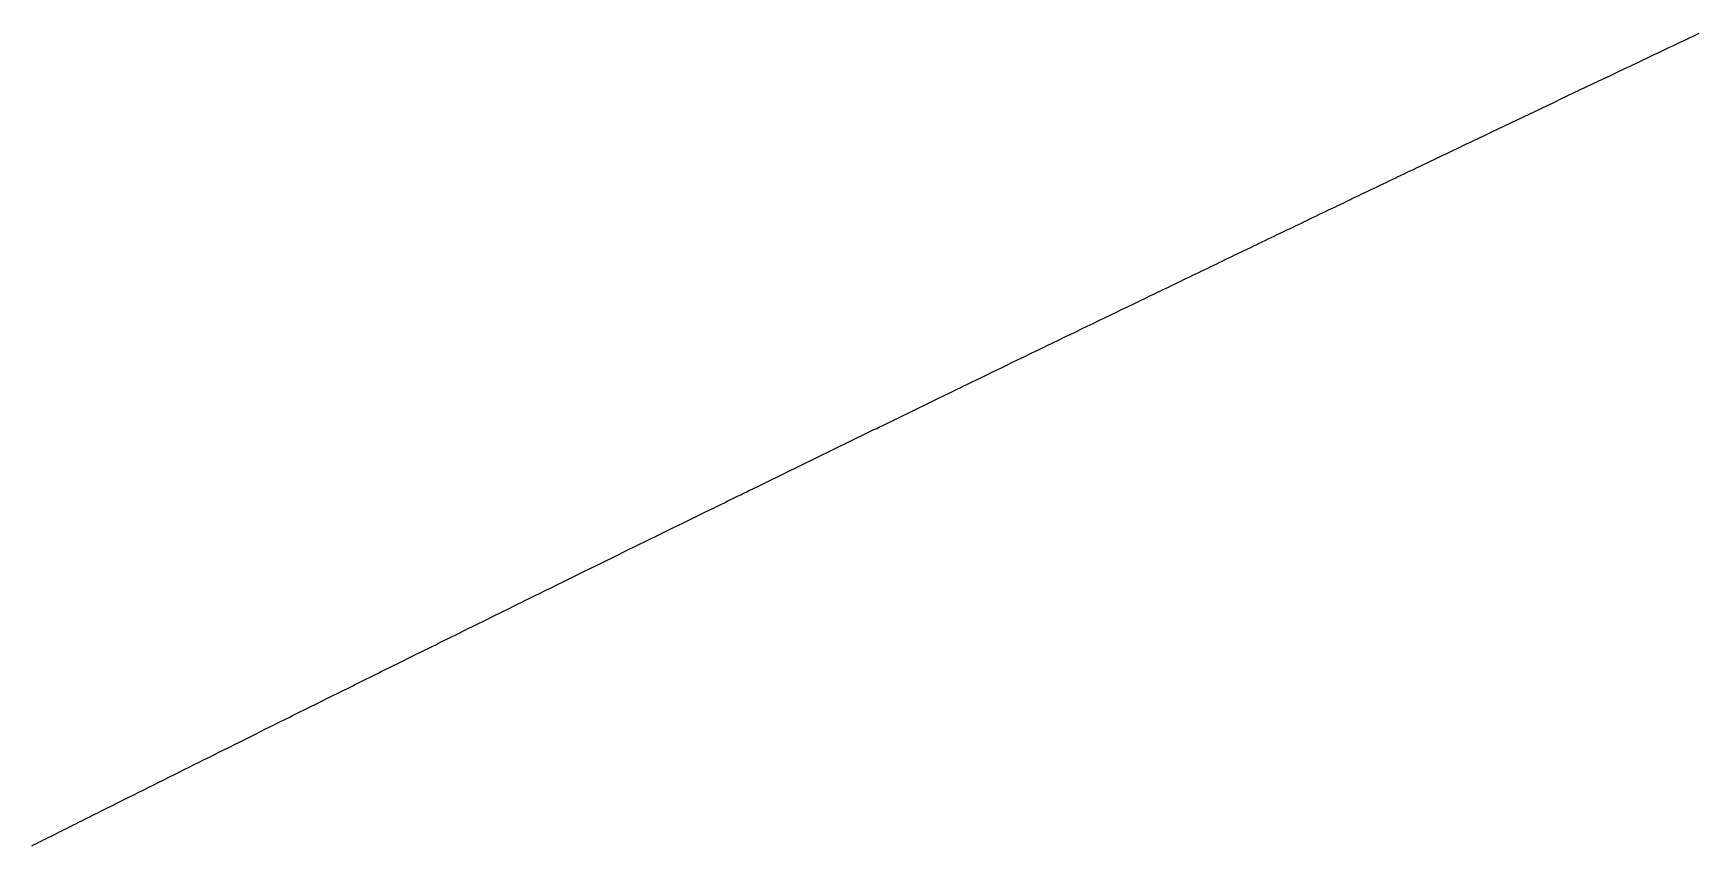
# Model space of a CAD drawing. Header units: millimetres. Extents: x 0 to 2438, y 0 to 1219.
# Drawn here: x 774.033 to 774.539, y 120.042 to 120.29 of the extents above; entities that cross this region are included whole.
import ezdxf

# ---------------------------------------------------------------- set-up
doc = ezdxf.new("R2010")
doc.units = ezdxf.units.MM
doc.layers.add('CUT', color=7, linetype='Continuous')

msp = doc.modelspace()

# ---------------------------------------------------------------- linework, layer by layer
at = {"layer": 'CUT'}
msp.add_lwpolyline([(774.03232, 120.04236), (774.03302, 120.04271), (774.03372, 120.04306), (774.03442, 120.04341), (774.03512, 120.04376), (774.03582, 120.04411), (774.03652, 120.04447), (774.03722, 120.04482), (774.03792, 120.04517), (774.03862, 120.04552), (774.03932, 120.04587), (774.04002, 120.04622), (774.04072, 120.04657), (774.04142, 120.04692), (774.04212, 120.04728), (774.04282, 120.04763), (774.04353, 120.04798), (774.04423, 120.04833), (774.04493, 120.04868), (774.04563, 120.04903), (774.04632, 120.04938), (774.04701, 120.04973), (774.04771, 120.05008), (774.04843, 120.05044), (774.04917, 120.05081), (774.04991, 120.05118), (774.0506, 120.05153), (774.05124, 120.05184), (774.0518, 120.05213), (774.05238, 120.05242), (774.05309, 120.05277), (774.05404, 120.05325), (774.05532, 120.05389), (774.05684, 120.05465), (774.0585, 120.05548), (774.06017, 120.05632), (774.06177, 120.05712), (774.0633, 120.05788), (774.0648, 120.05863), (774.0663, 120.05938), (774.06781, 120.06014), (774.06934, 120.0609), (774.07089, 120.06167), (774.07243, 120.06245), (774.07397, 120.06322), (774.0755, 120.06398), (774.07704, 120.06475), (774.07857, 120.06551), (774.0801, 120.06628), (774.08163, 120.06704), (774.08317, 120.06781), (774.08471, 120.06858), (774.08626, 120.06935), (774.0878, 120.07012), (774.08934, 120.07089), (774.09086, 120.07164), (774.09237, 120.07239), (774.09388, 120.07315), (774.09542, 120.07391), (774.09702, 120.07471), (774.09867, 120.07554), (774.10032, 120.07635), (774.10185, 120.07712), (774.10317, 120.07778), (774.10422, 120.0783), (774.10507, 120.07872), (774.1058, 120.07908), (774.10651, 120.07944), (774.10729, 120.07982), (774.10812, 120.08024), (774.10898, 120.08067), (774.10985, 120.0811), (774.1107, 120.08152), (774.11154, 120.08194), (774.11236, 120.08235), (774.11319, 120.08276), (774.11402, 120.08317), (774.11486, 120.08359), (774.11569, 120.084), (774.11653, 120.08442), (774.11737, 120.08483), (774.1182, 120.08525), (774.11904, 120.08566), (774.11987, 120.08608), (774.12071, 120.08649), (774.12155, 120.08691), (774.12238, 120.08732), (774.12322, 120.08774), (774.12405, 120.08815), (774.12489, 120.08857), (774.12573, 120.08898), (774.12656, 120.0894), (774.1274, 120.08981), (774.12824, 120.09023), (774.12907, 120.09064), (774.12991, 120.09106), (774.13075, 120.09148), (774.13159, 120.09189), (774.13243, 120.09231), (774.13326, 120.09272), (774.1341, 120.09314), (774.13494, 120.09356), (774.13578, 120.09397), (774.13662, 120.09439), (774.13746, 120.0948), (774.1383, 120.09522), (774.13914, 120.09563), (774.13998, 120.09605), (774.14082, 120.09647), (774.14166, 120.09688), (774.1425, 120.0973), (774.14334, 120.09771), (774.14417, 120.09813), (774.14501, 120.09855), (774.14585, 120.09896), (774.14669, 120.09938), (774.14753, 120.09979), (774.14837, 120.10021), (774.14921, 120.10062), (774.15005, 120.10104), (774.15089, 120.10146), (774.15173, 120.10187), (774.15258, 120.10229), (774.15342, 120.1027), (774.15426, 120.10312), (774.1551, 120.10353), (774.15594, 120.10395), (774.15678, 120.10437), (774.15762, 120.10478), (774.15846, 120.1052), (774.1593, 120.10561), (774.16015, 120.10603), (774.16099, 120.10645), (774.16183, 120.10686), (774.16267, 120.10728), (774.16352, 120.1077), (774.16436, 120.10811), (774.1652, 120.10853), (774.16605, 120.10895), (774.16689, 120.10936), (774.16773, 120.10978), (774.16857, 120.11019), (774.16942, 120.11061), (774.17026, 120.11103), (774.17111, 120.11144), (774.17195, 120.11186), (774.1728, 120.11228), (774.17363, 120.11269), (774.17447, 120.1131), (774.1753, 120.11352), (774.17615, 120.11393), (774.17701, 120.11436), (774.17789, 120.11479), (774.17877, 120.11522), (774.17961, 120.11564), (774.18038, 120.11602), (774.18109, 120.11637), (774.18181, 120.11673), (774.18266, 120.11715), (774.18376, 120.11769), (774.18517, 120.11838), (774.18683, 120.1192), (774.18862, 120.12008), (774.19042, 120.12097), (774.19216, 120.12182), (774.19383, 120.12264), (774.19546, 120.12345), (774.19709, 120.12425), (774.19874, 120.12506), (774.20041, 120.12588), (774.20208, 120.12671), (774.20376, 120.12753), (774.20544, 120.12836), (774.2071, 120.12918), (774.20877, 120.12999), (774.21044, 120.13081), (774.2121, 120.13163), (774.21377, 120.13245), (774.21544, 120.13327), (774.21711, 120.13409), (774.21879, 120.13492), (774.22047, 120.13574), (774.22214, 120.13656), (774.22379, 120.13737), (774.22543, 120.13817), (774.22706, 120.13898), (774.22874, 120.1398), (774.23048, 120.14065), (774.23229, 120.14154), (774.23409, 120.14242), (774.23575, 120.14323), (774.23716, 120.14393), (774.23825, 120.14446), (774.23908, 120.14487), (774.23978, 120.14521), (774.24046, 120.14554), (774.24122, 120.14591), (774.24204, 120.14631), (774.2429, 120.14673), (774.24376, 120.14716), (774.24461, 120.14757), (774.24543, 120.14797), (774.24625, 120.14837), (774.24706, 120.14877), (774.24788, 120.14917), (774.24871, 120.14958), (774.24953, 120.14998), (774.25036, 120.15039), (774.25119, 120.15079), (774.25201, 120.15119), (774.25284, 120.1516), (774.25366, 120.152), (774.25449, 120.1524), (774.25531, 120.15281), (774.25614, 120.15321), (774.25697, 120.15361), (774.25779, 120.15402), (774.25862, 120.15442), (774.25944, 120.15483), (774.26027, 120.15523), (774.26109, 120.15563), (774.26192, 120.15604), (774.26275, 120.15644), (774.26357, 120.15684), (774.2644, 120.15725), (774.26523, 120.15765), (774.26605, 120.15805), (774.26688, 120.15846), (774.26771, 120.15886), (774.26853, 120.15927), (774.26936, 120.15967), (774.27019, 120.16007), (774.27102, 120.16048), (774.27184, 120.16088), (774.27267, 120.16128), (774.2735, 120.16169), (774.27433, 120.16209), (774.27515, 120.16249), (774.27598, 120.1629), (774.27681, 120.1633), (774.27764, 120.16371), (774.27846, 120.16411), (774.27929, 120.16451), (774.28012, 120.16492), (774.28095, 120.16532), (774.28177, 120.16572), (774.2826, 120.16613), (774.28343, 120.16653), (774.28426, 120.16693), (774.28509, 120.16734), (774.28591, 120.16774), (774.28674, 120.16814), (774.28757, 120.16855), (774.2884, 120.16895), (774.28923, 120.16935), (774.29006, 120.16976), (774.29088, 120.17016), (774.29171, 120.17056), (774.29254, 120.17097), (774.29337, 120.17137), (774.2942, 120.17178), (774.29503, 120.17218), (774.29586, 120.17258), (774.29669, 120.17299), (774.29752, 120.17339), (774.29835, 120.17379), (774.29918, 120.1742), (774.30001, 120.1746), (774.30084, 120.175), (774.30167, 120.17541), (774.30249, 120.17581), (774.30333, 120.17621), (774.30416, 120.17662), (774.30499, 120.17702), (774.30582, 120.17743), (774.30665, 120.17783), (774.30746, 120.17823), (774.30828, 120.17862), (774.30912, 120.17903), (774.30997, 120.17944), (774.31084, 120.17986), (774.3117, 120.18029), (774.31253, 120.18069), (774.31329, 120.18105), (774.31396, 120.18138), (774.31466, 120.18172), (774.3155, 120.18213), (774.31661, 120.18267), (774.31807, 120.18338), (774.31981, 120.18422), (774.32169, 120.18513), (774.32359, 120.18605), (774.32541, 120.18694), (774.32715, 120.18778), (774.32886, 120.18861), (774.33057, 120.18944), (774.33229, 120.19028), (774.33404, 120.19112), (774.33579, 120.19197), (774.33755, 120.19282), (774.3393, 120.19367), (774.34105, 120.19452), (774.3428, 120.19536), (774.34454, 120.19621), (774.34628, 120.19705), (774.34803, 120.1979), (774.34977, 120.19874), (774.35153, 120.19959), (774.35329, 120.20044), (774.35504, 120.20129), (774.35679, 120.20213), (774.35852, 120.20297), (774.36023, 120.2038), (774.36195, 120.20462), (774.3637, 120.20547), (774.36551, 120.20635), (774.3674, 120.20726), (774.36928, 120.20816), (774.37102, 120.209), (774.37251, 120.20973), (774.37368, 120.21029), (774.37461, 120.21074), (774.3754, 120.21112), (774.37618, 120.2115), (774.37703, 120.2119), (774.37794, 120.21235), (774.37889, 120.2128), (774.37985, 120.21326), (774.38078, 120.21372), (774.3817, 120.21416), (774.38261, 120.2146), (774.38351, 120.21503), (774.38443, 120.21547), (774.38534, 120.21591), (774.38626, 120.21636), (774.38718, 120.2168), (774.3881, 120.21724), (774.38902, 120.21769), (774.38994, 120.21813), (774.39085, 120.21857), (774.39177, 120.21901), (774.39269, 120.21945), (774.39361, 120.21989), (774.39453, 120.22034), (774.39544, 120.22078), (774.39636, 120.22122), (774.39728, 120.22166), (774.3982, 120.2221), (774.39911, 120.22255), (774.40003, 120.22299), (774.40095, 120.22343), (774.40187, 120.22387), (774.40279, 120.22431), (774.40371, 120.22475), (774.40463, 120.2252), (774.40554, 120.22564), (774.40646, 120.22608), (774.40738, 120.22652), (774.4083, 120.22696), (774.40922, 120.22741), (774.41014, 120.22785), (774.41106, 120.22829), (774.41198, 120.22873), (774.4129, 120.22917), (774.41382, 120.22961), (774.41474, 120.23006), (774.41566, 120.2305), (774.41658, 120.23094), (774.4175, 120.23138), (774.41841, 120.23182), (774.41933, 120.23226), (774.42025, 120.23271), (774.42117, 120.23315), (774.42209, 120.23359), (774.42301, 120.23403), (774.42393, 120.23447), (774.42485, 120.23491), (774.42577, 120.23535), (774.42669, 120.2358), (774.42761, 120.23624), (774.42853, 120.23668), (774.42945, 120.23712), (774.43037, 120.23756), (774.43129, 120.238), (774.43221, 120.23844), (774.43313, 120.23888), (774.43405, 120.23933), (774.43498, 120.23977), (774.4359, 120.24021), (774.43682, 120.24065), (774.43774, 120.24109), (774.43866, 120.24153), (774.43958, 120.24197), (774.4405, 120.24242), (774.44142, 120.24286), (774.44234, 120.2433), (774.44326, 120.24374), (774.44418, 120.24418), (774.44511, 120.24462), (774.44603, 120.24506), (774.44695, 120.2455), (774.44788, 120.24595), (774.4488, 120.24639), (774.44971, 120.24683), (774.45062, 120.24726), (774.45153, 120.2477), (774.45246, 120.24814), (774.4534, 120.24859), (774.45437, 120.24905), (774.45533, 120.24951), (774.45625, 120.24995), (774.45709, 120.25035), (774.45784, 120.25071), (774.45861, 120.25108), (774.45955, 120.25153), (774.46077, 120.25212), (774.46239, 120.25289), (774.4643, 120.2538), (774.46637, 120.25479), (774.46846, 120.25579), (774.47047, 120.25675), (774.47239, 120.25767), (774.47428, 120.25857), (774.47616, 120.25946), (774.47806, 120.26037), (774.47998, 120.26129), (774.48191, 120.26221), (774.48385, 120.26313), (774.48578, 120.26405), (774.48771, 120.26497), (774.48963, 120.26589), (774.49155, 120.2668), (774.49347, 120.26772), (774.49539, 120.26863), (774.49732, 120.26955), (774.49925, 120.27047), (774.50118, 120.27139), (774.50312, 120.27231), (774.50504, 120.27323), (774.50695, 120.27413), (774.50883, 120.27503), (774.51072, 120.27593), (774.51265, 120.27685), (774.51465, 120.2778), (774.51674, 120.27879), (774.5188, 120.27977), (774.52072, 120.28068), (774.52236, 120.28146), (774.52364, 120.28207), (774.52466, 120.28255), (774.52552, 120.28296), (774.52637, 120.28336), (774.5273, 120.2838), (774.5283, 120.28428), (774.52934, 120.28477), (774.53038, 120.28527), (774.53141, 120.28575), (774.53241, 120.28623), (774.5334, 120.2867), (774.5344, 120.28717), (774.53539, 120.28764), (774.5364, 120.28812), (774.5374, 120.2886), (774.53841, 120.28907), (774.53941, 120.28955)], dxfattribs=at)

doc.saveas('drawing.dxf')
